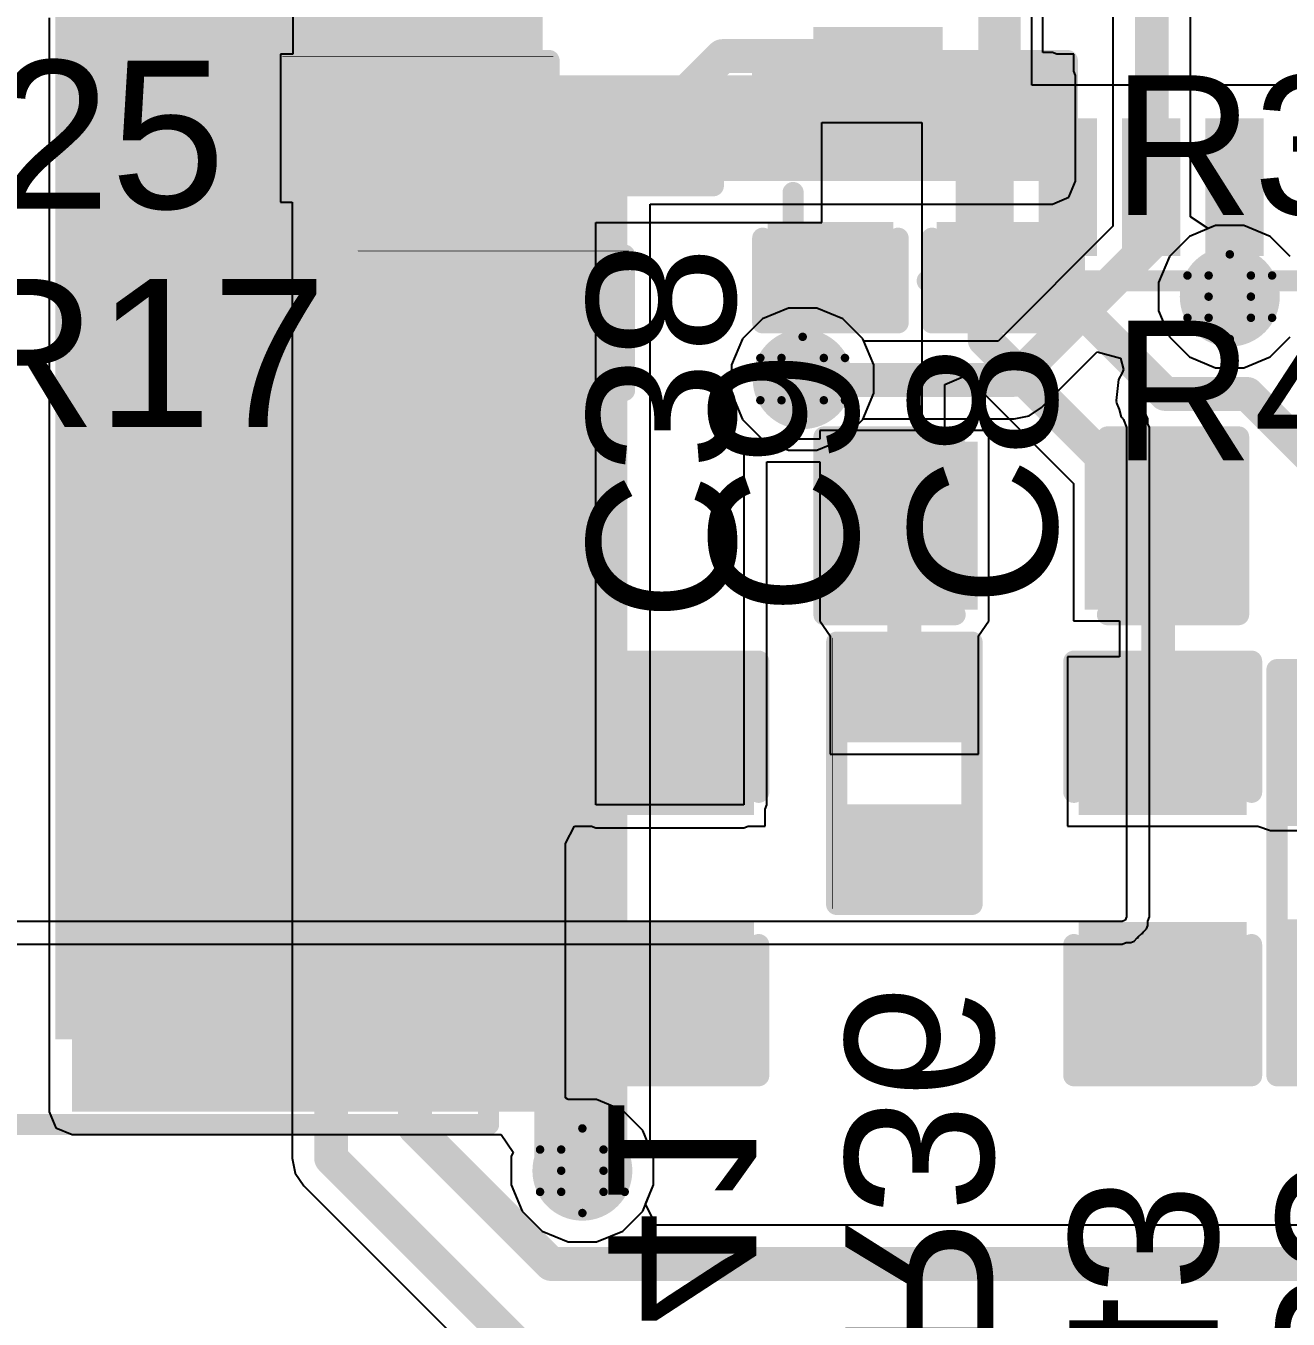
# Model space of a CAD drawing. Header units: inches. Extents: x -4 to 389, y 0 to 108.
# Drawn here: x 13.64 to 21.21, y 8.84 to 16.6 of the extents above; entities that cross this region are included whole.
import ezdxf

# ---------------------------------------------------------------- set-up
doc = ezdxf.new("R2010")
doc.units = ezdxf.units.IN
for name, color, linetype in [('Bottom Layer', 5, 'Continuous'), ('Bottom Overlay', 54, 'Continuous'), ('Bottom Paste', 16, 'Continuous'), ('Bottom Solder', 6, 'Continuous'), ('Drill Drawing', 1, 'Continuous'), ('Signal_1', 16, 'Continuous'), ('Signal_2', 76, 'Continuous'), ('Top Layer', 1, 'Continuous'), ('Top Overlay', 2, 'Continuous'), ('Top Paste', 8, 'Continuous'), ('Top Solder', 216, 'Continuous'), ('Via Holes', 16, 'Continuous')]:
    doc.layers.add(name, color=color, linetype=linetype)
doc.styles.add('Arial', font='', dxfattribs={"height": 0.2})
doc.styles.get('Arial').set_extended_font_data('Arial')

msp = doc.modelspace()

# ---------------------------------------------------------------- hatches: boundary and pattern name
at = {"layer": 'Bottom Layer'}
for points in [[(13.9138, 10.0838), (16.7386, 10.0838), (16.7386, 17.32), (13.9138, 17.32)], [(13.9138, 17.32), (16.4138, 17.32), (16.4138, 10.62), (13.9138, 10.62)], [(19.0893, 16.5477), (19.0893, 16.2977), (18.4143, 16.2977), (18.4143, 16.5477)], [(17.6741, 15.7328), (17.0391, 15.7328), (17.0391, 16.19), (17.6741, 16.19)], [(20.0168, 15.9978), (20.0168, 15.2728), (19.7668, 15.2728), (19.7668, 15.9978)], [(20.5169, 15.9978), (20.5169, 15.2728), (20.2669, 15.2728), (20.2669, 15.9978)], [(21.0168, 15.9978), (21.0168, 15.2728), (20.7668, 15.2728), (20.7668, 15.9978)], [(19.5169, 15.8728), (19.5169, 15.2728), (19.2669, 15.2728), (19.2669, 15.8728)], [(18.5288, 13.1575), (18.5288, 14.0465), (19.2908, 14.0465), (19.2908, 13.1575)], [(20.0528, 13.1575), (20.0528, 14.0465), (20.8148, 14.0465), (20.8148, 13.1575)], [(18.5923, 12.8146), (19.2273, 12.8146), (19.2273, 12.3574), (18.5923, 12.3574)], [(17.0574, 12.6876), (17.9464, 12.6876), (17.9464, 11.9256), (17.0574, 11.9256)], [(20.9055, 11.9256), (20.0165, 11.9256), (20.0165, 12.6876), (20.9055, 12.6876)], [(18.5923, 11.8748), (19.2273, 11.8748), (19.2273, 11.4176), (18.5923, 11.4176)], [(17.0574, 11.1636), (17.9464, 11.1636), (17.9464, 10.4016), (17.0574, 10.4016)], [(20.9055, 10.4016), (20.0165, 10.4016), (20.0165, 11.1636), (20.9055, 11.1636)]]:
    msp.add_hatch(color=5, dxfattribs=at).paths.add_polyline_path(points)
h = msp.add_hatch(color=5, dxfattribs=at)
edge = h.paths.add_edge_path()
edge.add_arc((20.8633, 14.978), 0.3, 0, 360)
h = msp.add_hatch(color=5, dxfattribs=at)
edge = h.paths.add_edge_path()
edge.add_arc((18.2993, 14.4828), 0.3, 0, 360)
h = msp.add_hatch(color=5, dxfattribs=at)
edge = h.paths.add_edge_path()
edge.add_arc((16.9769, 9.7295), 0.3, 0, 360)
at = {"layer": 'Bottom Paste'}
for points in [[(13.9138, 17.32), (16.4138, 17.32), (16.4138, 10.62), (13.9138, 10.62)], [(19.0893, 16.5477), (19.0893, 16.2977), (18.4143, 16.2977), (18.4143, 16.5477)], [(17.6741, 15.7328), (17.0391, 15.7328), (17.0391, 16.19), (17.6741, 16.19)], [(20.0168, 15.9978), (20.0168, 15.2728), (19.7668, 15.2728), (19.7668, 15.9978)], [(20.5169, 15.9978), (20.5169, 15.2728), (20.2669, 15.2728), (20.2669, 15.9978)], [(21.0168, 15.9978), (21.0168, 15.2728), (20.7668, 15.2728), (20.7668, 15.9978)], [(19.5169, 15.8728), (19.5169, 15.2728), (19.2669, 15.2728), (19.2669, 15.8728)], [(18.5288, 13.1575), (18.5288, 14.0465), (19.2908, 14.0465), (19.2908, 13.1575)], [(20.0528, 13.1575), (20.0528, 14.0465), (20.8148, 14.0465), (20.8148, 13.1575)], [(18.5923, 12.8146), (19.2273, 12.8146), (19.2273, 12.3574), (18.5923, 12.3574)], [(17.0574, 12.6876), (17.9464, 12.6876), (17.9464, 11.9256), (17.0574, 11.9256)], [(20.9055, 11.9256), (20.0165, 11.9256), (20.0165, 12.6876), (20.9055, 12.6876)], [(18.5923, 11.8748), (19.2273, 11.8748), (19.2273, 11.4176), (18.5923, 11.4176)], [(17.0574, 11.1636), (17.9464, 11.1636), (17.9464, 10.4016), (17.0574, 10.4016)], [(20.9055, 10.4016), (20.0165, 10.4016), (20.0165, 11.1636), (20.9055, 11.1636)]]:
    msp.add_hatch(color=16, dxfattribs=at).paths.add_polyline_path(points)
at = {"layer": 'Bottom Solder'}
for points in [[(13.8122, 17.4216), (16.5154, 17.4216), (16.5154, 10.5184), (13.8122, 10.5184)], [(19.1393, 16.5977), (19.1393, 16.2476), (18.3643, 16.2476), (18.3643, 16.5977)], [(17.7341, 15.6728), (16.9791, 15.6728), (16.9791, 16.25), (17.7341, 16.25)], [(20.0668, 16.0478), (20.0668, 15.2228), (19.7168, 15.2228), (19.7168, 16.0478)], [(20.5669, 16.0478), (20.5669, 15.2228), (20.2169, 15.2228), (20.2169, 16.0478)], [(21.0668, 16.0478), (21.0668, 15.2228), (20.7168, 15.2228), (20.7168, 16.0478)], [(19.5669, 15.9228), (19.5669, 15.2228), (19.2169, 15.2228), (19.2169, 15.9228)], [(18.4688, 13.0975), (18.4688, 14.1065), (19.3508, 14.1065), (19.3508, 13.0975)], [(19.9928, 13.0975), (19.9928, 14.1065), (20.8748, 14.1065), (20.8748, 13.0975)], [(18.5373, 12.8696), (19.2823, 12.8696), (19.2823, 12.3024), (18.5373, 12.3024)], [(16.9974, 12.7476), (18.0064, 12.7476), (18.0064, 11.8656), (16.9974, 11.8656)], [(20.9655, 11.8656), (19.9565, 11.8656), (19.9565, 12.7476), (20.9655, 12.7476)], [(22.2263, 11.7986), (21.1341, 11.7986), (21.1341, 12.7638), (22.2263, 12.7638)], [(18.5373, 11.9298), (19.2823, 11.9298), (19.2823, 11.3626), (18.5373, 11.3626)], [(16.9974, 11.2236), (18.0064, 11.2236), (18.0064, 10.3416), (16.9974, 10.3416)], [(20.9655, 10.3416), (19.9565, 10.3416), (19.9565, 11.2236), (20.9655, 11.2236)], [(22.2263, 10.2746), (21.1341, 10.2746), (21.1341, 11.2398), (22.2263, 11.2398)]]:
    msp.add_hatch(color=6, dxfattribs=at).paths.add_polyline_path(points)
at = {"layer": 'Signal_1'}
h = msp.add_hatch(color=16, dxfattribs=at)
edge = h.paths.add_edge_path()
edge.add_arc((20.8633, 14.978), 0.3, 0, 360)
h = msp.add_hatch(color=16, dxfattribs=at)
edge = h.paths.add_edge_path()
edge.add_arc((18.2993, 14.4828), 0.3, 0, 360)
h = msp.add_hatch(color=16, dxfattribs=at)
edge = h.paths.add_edge_path()
edge.add_arc((16.9769, 9.7295), 0.3, 0, 360)
at = {"layer": 'Signal_2'}
h = msp.add_hatch(color=76, dxfattribs=at)
edge = h.paths.add_edge_path()
edge.add_arc((20.8633, 14.978), 0.3, 0, 360)
h = msp.add_hatch(color=76, dxfattribs=at)
edge = h.paths.add_edge_path()
edge.add_arc((18.2993, 14.4828), 0.3, 0, 360)
h = msp.add_hatch(color=76, dxfattribs=at)
edge = h.paths.add_edge_path()
edge.add_arc((16.9769, 9.7295), 0.3, 0, 360)
at = {"layer": 'Top Layer'}
for points in [[(15.748, 16.3068), (15.748, 15.6718), (15.2908, 15.6718), (15.2908, 16.3068)], [(16.2306, 15.6718), (19.7993, 15.6718), (19.7993, 16.3068), (16.2306, 16.3068)], [(16.6878, 16.3068), (16.6878, 15.6718), (16.2306, 15.6718), (16.2306, 16.3068)], [(16.6878, 9.7295), (17.2466, 9.7295), (17.2466, 16.3068), (16.6878, 16.3068)], [(18.1483, 16.3068), (18.7833, 16.3068), (18.7833, 15.8496), (18.1483, 15.8496)], [(19.1643, 16.3068), (19.7993, 16.3068), (19.7993, 15.8496), (19.1643, 15.8496)], [(18.1483, 15.367), (18.7833, 15.367), (18.7833, 14.9098), (18.1483, 14.9098)], [(19.1643, 15.367), (19.7993, 15.367), (19.7993, 14.9098), (19.1643, 14.9098)], [(16.201, 15.1384), (16.201, 14.5034), (15.7438, 14.5034), (15.7438, 15.1384)], [(17.1408, 15.1384), (17.1408, 14.5034), (16.6836, 14.5034), (16.6836, 15.1384)]]:
    msp.add_hatch(color=1, dxfattribs=at).paths.add_polyline_path(points)
h = msp.add_hatch(color=1, dxfattribs=at)
edge = h.paths.add_edge_path()
edge.add_arc((20.8633, 14.978), 0.3, 0, 360)
h = msp.add_hatch(color=1, dxfattribs=at)
edge = h.paths.add_edge_path()
edge.add_arc((18.2993, 14.4828), 0.3, 0, 360)
h = msp.add_hatch(color=1, dxfattribs=at)
edge = h.paths.add_edge_path()
edge.add_arc((16.9769, 9.7295), 0.3, 0, 360)
at = {"layer": 'Top Paste'}
for points in [[(15.748, 16.3068), (15.748, 15.6718), (15.2908, 15.6718), (15.2908, 16.3068)], [(16.6878, 16.3068), (16.6878, 15.6718), (16.2306, 15.6718), (16.2306, 16.3068)], [(18.1483, 16.3068), (18.7833, 16.3068), (18.7833, 15.8496), (18.1483, 15.8496)], [(19.1643, 16.3068), (19.7993, 16.3068), (19.7993, 15.8496), (19.1643, 15.8496)], [(18.1483, 15.367), (18.7833, 15.367), (18.7833, 14.9098), (18.1483, 14.9098)], [(19.1643, 15.367), (19.7993, 15.367), (19.7993, 14.9098), (19.1643, 14.9098)], [(16.201, 15.1384), (16.201, 14.5034), (15.7438, 14.5034), (15.7438, 15.1384)], [(17.1408, 15.1384), (17.1408, 14.5034), (16.6836, 14.5034), (16.6836, 15.1384)]]:
    msp.add_hatch(color=8, dxfattribs=at).paths.add_polyline_path(points)
at = {"layer": 'Top Solder'}
for points in [[(15.803, 16.3618), (15.803, 15.6168), (15.2358, 15.6168), (15.2358, 16.3618)], [(16.7428, 16.3618), (16.7428, 15.6168), (16.1756, 15.6168), (16.1756, 16.3618)], [(18.0883, 16.3668), (18.8433, 16.3668), (18.8433, 15.7896), (18.0883, 15.7896)], [(19.1043, 16.3668), (19.8593, 16.3668), (19.8593, 15.7896), (19.1043, 15.7896)], [(18.0883, 15.427), (18.8433, 15.427), (18.8433, 14.8498), (18.0883, 14.8498)], [(19.1043, 15.427), (19.8593, 15.427), (19.8593, 14.8498), (19.1043, 14.8498)], [(16.256, 15.1934), (16.256, 14.4484), (15.6888, 14.4484), (15.6888, 15.1934)], [(17.1958, 15.1934), (17.1958, 14.4484), (16.6286, 14.4484), (16.6286, 15.1934)]]:
    msp.add_hatch(color=216, dxfattribs=at).paths.add_polyline_path(points)
at = {"layer": 'Via Holes'}
h = msp.add_hatch(color=7, dxfattribs=at)
edge = h.paths.add_edge_path()
edge.add_arc((20.8633, 14.978), 0.15, 0, 360)
h = msp.add_hatch(color=7, dxfattribs=at)
edge = h.paths.add_edge_path()
edge.add_arc((18.2993, 14.4828), 0.15, 0, 360)
h = msp.add_hatch(color=7, dxfattribs=at)
edge = h.paths.add_edge_path()
edge.add_arc((16.9769, 9.7295), 0.15, 0, 360)

# ---------------------------------------------------------------- linework, layer by layer
at = {"layer": 'Bottom Layer'}
for p, q in [((19.6744, 16.2479), (19.6744, 17.1582)), ((13.7763, 16.6521), (13.7763, 10.0838)), ((21.7692, 16.2479), (19.6744, 16.2479)), ((18.4143, 15.4228), (18.4143, 16.0228)), ((18.4143, 16.0228), (19.0143, 16.0228)), ((19.0143, 16.0228), (19.0143, 14.1735)), ((17.0574, 11.9256), (17.0574, 15.4228)), ((17.0574, 15.4228), (18.4143, 15.4228)), ((19.1518, 14.451), (19.2788, 14.5036)), ((19.1518, 14.1735), (19.1518, 14.451)), ((19.2788, 14.5036), (19.9258, 13.8566)), ((19.0143, 14.1735), (18.4018, 14.1735)), ((18.4018, 14.1735), (18.4018, 14.1227)), ((19.4178, 14.1735), (19.1518, 14.1735)), ((19.4178, 13.0305), (19.4178, 14.1735)), ((18.4018, 14.1227), (17.9464, 14.1227)), ((17.9464, 14.1227), (17.9464, 11.9256)), ((18.0838, 11.9256), (18.0838, 13.9852)), ((18.0838, 13.9852), (18.4018, 13.9852)), ((18.4018, 13.9852), (18.4018, 13.0305)), ((19.9258, 13.8566), (19.9258, 13.0305)), ((18.4018, 13.0305), (18.4018, 13.0305)), ((18.4018, 13.0305), (18.4653, 12.9416)), ((19.3543, 12.9416), (19.4178, 13.0305)), ((19.4178, 13.0305), (19.4178, 13.0305)), ((19.9258, 13.0305), (20.2007, 13.0305)), ((20.2007, 13.0305), (20.2007, 12.8146)), ((18.4653, 12.9416), (18.4653, 12.2304)), ((19.3543, 12.2304), (19.3543, 12.9416)), ((20.2007, 12.8146), (19.8895, 12.8146)), ((19.8895, 12.8146), (19.8895, 11.7986)), ((18.4653, 12.2304), (19.3543, 12.2304)), ((17.9464, 11.9256), (17.0574, 11.9256)), ((18.0734, 11.9003), (18.0838, 11.9256)), ((18.0734, 11.7986), (18.0734, 11.9003)), ((16.8761, 11.6941), (16.9304, 11.7986)), ((16.9304, 11.7986), (17.0321, 11.7986)), ((17.0321, 11.7986), (17.0574, 11.7881)), ((17.0574, 11.7881), (17.9464, 11.7881)), ((17.9464, 11.7881), (17.9716, 11.7986)), ((17.9716, 11.7986), (18.0734, 11.7986)), ((19.8895, 11.7986), (21.0325, 11.7986)), ((21.0325, 11.7986), (21.0325, 11.7986)), ((21.0325, 11.7986), (21.1087, 11.7732)), ((21.1087, 11.7732), (21.1087, 11.7732)), ((21.1087, 11.7732), (21.149, 11.7732)), ((21.149, 11.7732), (22.2517, 11.7732)), ((16.8761, 10.1671), (16.8761, 11.6941)), ((16.8919, 10.1565), (16.8761, 10.1671)), ((17.0618, 10.1565), (16.8919, 10.1565)), ((17.2188, 10.0915), (17.0618, 10.1565)), ((13.7763, 10.0838), (13.8166, 9.9866)), ((17.3389, 9.9713), (17.2188, 10.0915)), ((13.8166, 9.9866), (13.9138, 9.9463)), ((13.9138, 9.9463), (16.4902, 9.9463)), ((16.4902, 9.9463), (16.5608, 9.8407)), ((17.4039, 9.8144), (17.3389, 9.9713)), ((16.5608, 9.8407), (16.5499, 9.8144)), ((16.5499, 9.8144), (16.5499, 9.6445)), ((17.4039, 9.6445), (17.4039, 9.8144)), ((16.5499, 9.6445), (16.6149, 9.4876)), ((17.3389, 9.4876), (17.4039, 9.6445)), ((16.6149, 9.4876), (16.735, 9.3675)), ((17.2188, 9.3675), (17.3389, 9.4876)), ((16.735, 9.3675), (16.8919, 9.3025)), ((17.0618, 9.3025), (17.2188, 9.3675)), ((16.8919, 9.3025), (17.0618, 9.3025))]:
    msp.add_line(p, q, dxfattribs=at)
at = {"layer": 'Bottom Layer', "const_width": 0.2032}
for points in [[(17.3566, 15.9614), (17.8179, 16.4227)], [(17.8179, 16.4227), (18.7518, 16.4227)], [(19.8918, 14.978), (19.8918, 15.6353)], [(20.8775, 15.621), (20.8918, 15.6353)], [(20.8775, 14.9922), (20.8775, 15.621)], [(19.3919, 14.7201), (19.3919, 15.5728)], [(19.8918, 14.978), (20.4762, 14.3936)], [(20.8633, 14.978), (20.8775, 14.9922)], [(19.3919, 14.7201), (20.4338, 13.6782)], [(20.4762, 14.3936), (20.9683, 14.3936)], [(20.9683, 14.3936), (21.6802, 13.6817)], [(18.9098, 12.586), (18.9098, 13.602)], [(20.4338, 12.3338), (20.4338, 13.602)], [(20.4338, 12.3338), (20.461, 12.3066)]]:
    msp.add_lwpolyline(points, dxfattribs=at)
at = {"layer": 'Bottom Layer', "const_width": 0.1016}
for points in [[(17.7671, 16.4227, 1), (17.8687, 16.4227, 1)], [(17.7671, 16.4227, 1), (17.8687, 16.4227, 1)], [(18.701, 16.4227, 1), (18.8026, 16.4227, 1)], [(17.3058, 15.9614, 1), (17.4074, 15.9614, 1)], [(19.841, 15.6353, 1), (19.9426, 15.6353, 1)], [(20.8267, 15.621, 1), (20.9283, 15.621, 1)], [(20.8267, 15.621, 1), (20.9283, 15.621, 1)], [(20.841, 15.6353, 1), (20.9426, 15.6353, 1)], [(19.3411, 15.5728, 1), (19.4427, 15.5728, 1)], [(19.841, 14.978, 1), (19.9426, 14.978, 1)], [(19.841, 14.978, 1), (19.9426, 14.978, 1)], [(20.8125, 14.978, 1), (20.9141, 14.978, 1)], [(20.8267, 14.9922, 1), (20.9283, 14.9922, 1)], [(20.8267, 14.9922, 1), (20.9283, 14.9922, 1)], [(19.3411, 14.7201, 1), (19.4427, 14.7201, 1)], [(19.3411, 14.7201, 1), (19.4427, 14.7201, 1)], [(20.4254, 14.3936, 1), (20.527, 14.3936, 1)], [(20.4254, 14.3936, 1), (20.527, 14.3936, 1)], [(20.9175, 14.3936, 1), (21.0191, 14.3936, 1)], [(20.9175, 14.3936, 1), (21.0191, 14.3936, 1)], [(20.383, 13.6782, 1), (20.4846, 13.6782, 1)], [(18.859, 13.602, 1), (18.9606, 13.602, 1)], [(20.383, 13.602, 1), (20.4846, 13.602, 1)], [(18.859, 12.586, 1), (18.9606, 12.586, 1)], [(20.383, 12.3338, 1), (20.4846, 12.3338, 1)], [(20.383, 12.3338, 1), (20.4846, 12.3338, 1)], [(20.4102, 12.3066, 1), (20.5118, 12.3066, 1)]]:
    msp.add_lwpolyline(points, format="xyb", close=True, dxfattribs=at)
at = {"layer": 'Bottom Overlay'}
for points, const_width in [([(16.4138, 10.0076), (16.4138, 17.9578)], 0.127), ([(16.9502, 15.6439), (16.9502, 16.1519)], 0.127), ([(17.763, 15.6439), (17.763, 16.1519)], 0.127), ([(16.9502, 15.6439), (17.763, 15.6439)], 0.127), ([(18.2418, 15.0728), (18.2418, 15.6031)], 0.127), ([(18.2418, 15.0728), (18.7565, 15.0728)], 0.127), ([(19.0471, 15.0728), (21.7365, 15.0728)], 0.127), ([(18.4272, 14.1354), (19.2146, 14.1354)], 0.127), ([(18.4272, 13.0686), (18.4272, 14.1354)], 0.127), ([(20.129, 14.1354), (20.9164, 14.1354)], 0.127), ([(20.9164, 13.0686), (20.9164, 14.1354)], 0.127), ([(18.4272, 13.0686), (19.2146, 13.0686)], 0.127), ([(20.129, 13.0686), (20.9164, 13.0686)], 0.127), ([(18.5034, 12.9035), (19.3162, 12.9035)], 0.127), ([(18.5034, 11.3287), (18.5034, 12.9035)], 0.127), ([(18.478, 11.3033), (18.478, 12.9289)], 0.00323), ([(19.3162, 11.3287), (19.3162, 12.9035)], 0.127), ([(16.9685, 12.0018), (16.9685, 12.7892)], 0.127), ([(16.9685, 12.7892), (18.0353, 12.7892)], 0.127), ([(18.0353, 12.0018), (18.0353, 12.7892)], 0.127), ([(19.9276, 12.0018), (19.9276, 12.7892)], 0.127), ([(19.9276, 12.7892), (20.9944, 12.7892)], 0.127), ([(20.9944, 12.0018), (20.9944, 12.7892)], 0.127), ([(21.1468, 12.7384), (22.2136, 12.7384)], 0.127), ([(21.1468, 10.3), (21.1468, 12.7384)], 0.127), ([(18.5034, 11.3287), (19.3162, 11.3287)], 0.127), ([(16.9685, 10.3), (16.9685, 11.0874)], 0.127), ([(18.0353, 10.3), (18.0353, 11.0874)], 0.127), ([(19.9276, 10.3), (19.9276, 11.0874)], 0.127), ([(20.9944, 10.3), (20.9944, 11.0874)], 0.127), ([(16.9685, 10.3), (18.0353, 10.3)], 0.127), ([(19.9276, 10.3), (20.9944, 10.3)], 0.127), ([(21.1468, 10.3), (22.2136, 10.3)], 0.127), ([(8.6022, 10.0076), (16.4138, 10.0076)], 0.127)]:
    msp.add_lwpolyline(points, dxfattribs=dict(at, const_width=const_width))
for points, const_width in [([(16.9184, 16.1519, 1), (16.9819, 16.1519, 1)], 0.0635), ([(17.7312, 16.1519, 1), (17.7947, 16.1519, 1)], 0.0635), ([(16.9184, 15.6439, 1), (16.9819, 15.6439, 1)], 0.0635), ([(16.9184, 15.6439, 1), (16.9819, 15.6439, 1)], 0.0635), ([(17.7312, 15.6439, 1), (17.7947, 15.6439, 1)], 0.0635), ([(17.7312, 15.6439, 1), (17.7947, 15.6439, 1)], 0.0635), ([(18.21, 15.6031, 1), (18.2735, 15.6031, 1)], 0.0635), ([(18.21, 15.0728, 1), (18.2735, 15.0728, 1)], 0.0635), ([(18.21, 15.0728, 1), (18.2735, 15.0728, 1)], 0.0635), ([(18.7248, 15.0728, 1), (18.7883, 15.0728, 1)], 0.0635), ([(19.0153, 15.0728, 1), (19.0788, 15.0728, 1)], 0.0635), ([(18.3954, 14.1354, 1), (18.4589, 14.1354, 1)], 0.0635), ([(18.3954, 14.1354, 1), (18.4589, 14.1354, 1)], 0.0635), ([(19.1828, 14.1354, 1), (19.2463, 14.1354, 1)], 0.0635), ([(20.0972, 14.1354, 1), (20.1607, 14.1354, 1)], 0.0635), ([(20.8846, 14.1354, 1), (20.9481, 14.1354, 1)], 0.0635), ([(20.8846, 14.1354, 1), (20.9481, 14.1354, 1)], 0.0635), ([(18.3954, 13.0686, 1), (18.4589, 13.0686, 1)], 0.0635), ([(18.3954, 13.0686, 1), (18.4589, 13.0686, 1)], 0.0635), ([(19.1828, 13.0686, 1), (19.2463, 13.0686, 1)], 0.0635), ([(20.0972, 13.0686, 1), (20.1607, 13.0686, 1)], 0.0635), ([(20.8846, 13.0686, 1), (20.9481, 13.0686, 1)], 0.0635), ([(20.8846, 13.0686, 1), (20.9481, 13.0686, 1)], 0.0635), ([(18.4716, 12.9035, 1), (18.5351, 12.9035, 1)], 0.0635), ([(18.4716, 12.9035, 1), (18.5351, 12.9035, 1)], 0.0635), ([(18.4772, 12.9289, 1), (18.4788, 12.9289, 1)], 0.00161), ([(19.2844, 12.9035, 1), (19.3479, 12.9035, 1)], 0.0635), ([(19.2844, 12.9035, 1), (19.3479, 12.9035, 1)], 0.0635), ([(16.9367, 12.7892, 1), (17.0002, 12.7892, 1)], 0.0635), ([(16.9367, 12.7892, 1), (17.0002, 12.7892, 1)], 0.0635), ([(18.0035, 12.7892, 1), (18.067, 12.7892, 1)], 0.0635), ([(18.0035, 12.7892, 1), (18.067, 12.7892, 1)], 0.0635), ([(19.8958, 12.7892, 1), (19.9593, 12.7892, 1)], 0.0635), ([(19.8958, 12.7892, 1), (19.9593, 12.7892, 1)], 0.0635), ([(20.9626, 12.7892, 1), (21.0261, 12.7892, 1)], 0.0635), ([(20.9626, 12.7892, 1), (21.0261, 12.7892, 1)], 0.0635), ([(21.115, 12.7384, 1), (21.1785, 12.7384, 1)], 0.0635), ([(21.115, 12.7384, 1), (21.1785, 12.7384, 1)], 0.0635), ([(16.9367, 12.0018, 1), (17.0002, 12.0018, 1)], 0.0635), ([(18.0035, 12.0018, 1), (18.067, 12.0018, 1)], 0.0635), ([(19.8958, 12.0018, 1), (19.9593, 12.0018, 1)], 0.0635), ([(20.9626, 12.0018, 1), (21.0261, 12.0018, 1)], 0.0635), ([(18.4716, 11.3287, 1), (18.5351, 11.3287, 1)], 0.0635), ([(18.4716, 11.3287, 1), (18.5351, 11.3287, 1)], 0.0635), ([(19.2844, 11.3287, 1), (19.3479, 11.3287, 1)], 0.0635), ([(19.2844, 11.3287, 1), (19.3479, 11.3287, 1)], 0.0635), ([(18.4772, 11.3033, 1), (18.4788, 11.3033, 1)], 0.00161), ([(16.9367, 11.0874, 1), (17.0002, 11.0874, 1)], 0.0635), ([(18.0035, 11.0874, 1), (18.067, 11.0874, 1)], 0.0635), ([(19.8958, 11.0874, 1), (19.9593, 11.0874, 1)], 0.0635), ([(20.9626, 11.0874, 1), (21.0261, 11.0874, 1)], 0.0635), ([(16.9367, 10.3, 1), (17.0002, 10.3, 1)], 0.0635), ([(16.9367, 10.3, 1), (17.0002, 10.3, 1)], 0.0635), ([(18.0035, 10.3, 1), (18.067, 10.3, 1)], 0.0635), ([(18.0035, 10.3, 1), (18.067, 10.3, 1)], 0.0635), ([(19.8958, 10.3, 1), (19.9593, 10.3, 1)], 0.0635), ([(19.8958, 10.3, 1), (19.9593, 10.3, 1)], 0.0635), ([(20.9626, 10.3, 1), (21.0261, 10.3, 1)], 0.0635), ([(20.9626, 10.3, 1), (21.0261, 10.3, 1)], 0.0635), ([(21.115, 10.3, 1), (21.1785, 10.3, 1)], 0.0635), ([(21.115, 10.3, 1), (21.1785, 10.3, 1)], 0.0635), ([(16.3821, 10.0076, 1), (16.4456, 10.0076, 1)], 0.0635), ([(16.3821, 10.0076, 1), (16.4456, 10.0076, 1)], 0.0635)]:
    msp.add_lwpolyline(points, format="xyb", close=True, dxfattribs=dict(at, const_width=const_width))
at = {"layer": 'Drill Drawing', "const_width": 0.0508}
for points in [[(20.7363, 15.105), (20.8633, 15.232)], [(20.8633, 15.232), (20.9903, 15.105)], [(20.6093, 15.105), (20.7363, 14.978)], [(20.6093, 15.105), (20.7363, 15.105)], [(20.9903, 15.105), (21.1173, 15.105)], [(20.9903, 14.978), (21.1173, 15.105)], [(20.6093, 14.851), (20.7363, 14.978)], [(20.9903, 14.978), (21.1173, 14.851)], [(20.6093, 14.851), (20.7363, 14.851)], [(20.7363, 14.851), (20.8633, 14.724)], [(20.8633, 14.724), (20.9903, 14.851)], [(20.9903, 14.851), (21.1173, 14.851)], [(18.1723, 14.6098), (18.2993, 14.7368)], [(18.2993, 14.7368), (18.4263, 14.6098)], [(18.0453, 14.6098), (18.1723, 14.4828)], [(18.0453, 14.6098), (18.1723, 14.6098)], [(18.4263, 14.6098), (18.5533, 14.6098)], [(18.4263, 14.4828), (18.5533, 14.6098)], [(18.0453, 14.3558), (18.1723, 14.4828)], [(18.4263, 14.4828), (18.5533, 14.3558)], [(18.0453, 14.3558), (18.1723, 14.3558)], [(18.1723, 14.3558), (18.2993, 14.2288)], [(18.2993, 14.2288), (18.4263, 14.3558)], [(18.4263, 14.3558), (18.5533, 14.3558)], [(16.8499, 9.8565), (16.9769, 9.9835)], [(16.9769, 9.9835), (17.1039, 9.8565)], [(16.7229, 9.8565), (16.8499, 9.7295)], [(16.7229, 9.8565), (16.8499, 9.8565)], [(17.1039, 9.8565), (17.2309, 9.8565)], [(17.1039, 9.7295), (17.2309, 9.8565)], [(16.7229, 9.6025), (16.8499, 9.7295)], [(17.1039, 9.7295), (17.2309, 9.6025)], [(16.7229, 9.6025), (16.8499, 9.6025)], [(16.8499, 9.6025), (16.9769, 9.4755)], [(16.9769, 9.4755), (17.1039, 9.6025)], [(17.1039, 9.6025), (17.2309, 9.6025)]]:
    msp.add_lwpolyline(points, dxfattribs=at)
at = {"layer": 'Drill Drawing', "const_width": 0.0254}
for points in [[(20.8506, 15.232, 1), (20.876, 15.232, 1)], [(20.8506, 15.232, 1), (20.876, 15.232, 1)], [(20.5966, 15.105, 1), (20.622, 15.105, 1)], [(20.5966, 15.105, 1), (20.622, 15.105, 1)], [(20.7236, 15.105, 1), (20.749, 15.105, 1)], [(20.7236, 15.105, 1), (20.749, 15.105, 1)], [(20.9776, 15.105, 1), (21.003, 15.105, 1)], [(20.9776, 15.105, 1), (21.003, 15.105, 1)], [(21.1046, 15.105, 1), (21.13, 15.105, 1)], [(21.1046, 15.105, 1), (21.13, 15.105, 1)], [(20.7236, 14.978, 1), (20.749, 14.978, 1)], [(20.7236, 14.978, 1), (20.749, 14.978, 1)], [(20.9776, 14.978, 1), (21.003, 14.978, 1)], [(20.9776, 14.978, 1), (21.003, 14.978, 1)], [(20.5966, 14.851, 1), (20.622, 14.851, 1)], [(20.5966, 14.851, 1), (20.622, 14.851, 1)], [(20.7236, 14.851, 1), (20.749, 14.851, 1)], [(20.7236, 14.851, 1), (20.749, 14.851, 1)], [(20.9776, 14.851, 1), (21.003, 14.851, 1)], [(20.9776, 14.851, 1), (21.003, 14.851, 1)], [(21.1046, 14.851, 1), (21.13, 14.851, 1)], [(21.1046, 14.851, 1), (21.13, 14.851, 1)], [(18.2866, 14.7368, 1), (18.312, 14.7368, 1)], [(18.2866, 14.7368, 1), (18.312, 14.7368, 1)], [(20.8506, 14.724, 1), (20.876, 14.724, 1)], [(20.8506, 14.724, 1), (20.876, 14.724, 1)], [(18.0326, 14.6098, 1), (18.058, 14.6098, 1)], [(18.0326, 14.6098, 1), (18.058, 14.6098, 1)], [(18.1596, 14.6098, 1), (18.185, 14.6098, 1)], [(18.1596, 14.6098, 1), (18.185, 14.6098, 1)], [(18.4136, 14.6098, 1), (18.439, 14.6098, 1)], [(18.4136, 14.6098, 1), (18.439, 14.6098, 1)], [(18.5406, 14.6098, 1), (18.566, 14.6098, 1)], [(18.5406, 14.6098, 1), (18.566, 14.6098, 1)], [(18.1596, 14.4828, 1), (18.185, 14.4828, 1)], [(18.1596, 14.4828, 1), (18.185, 14.4828, 1)], [(18.4136, 14.4828, 1), (18.439, 14.4828, 1)], [(18.4136, 14.4828, 1), (18.439, 14.4828, 1)], [(18.0326, 14.3558, 1), (18.058, 14.3558, 1)], [(18.0326, 14.3558, 1), (18.058, 14.3558, 1)], [(18.1596, 14.3558, 1), (18.185, 14.3558, 1)], [(18.1596, 14.3558, 1), (18.185, 14.3558, 1)], [(18.4136, 14.3558, 1), (18.439, 14.3558, 1)], [(18.4136, 14.3558, 1), (18.439, 14.3558, 1)], [(18.5406, 14.3558, 1), (18.566, 14.3558, 1)], [(18.5406, 14.3558, 1), (18.566, 14.3558, 1)], [(18.2866, 14.2288, 1), (18.312, 14.2288, 1)], [(18.2866, 14.2288, 1), (18.312, 14.2288, 1)], [(16.9642, 9.9835, 1), (16.9896, 9.9835, 1)], [(16.9642, 9.9835, 1), (16.9896, 9.9835, 1)], [(16.7102, 9.8565, 1), (16.7356, 9.8565, 1)], [(16.7102, 9.8565, 1), (16.7356, 9.8565, 1)], [(16.8372, 9.8565, 1), (16.8626, 9.8565, 1)], [(16.8372, 9.8565, 1), (16.8626, 9.8565, 1)], [(17.0912, 9.8565, 1), (17.1166, 9.8565, 1)], [(17.0912, 9.8565, 1), (17.1166, 9.8565, 1)], [(17.2182, 9.8565, 1), (17.2436, 9.8565, 1)], [(17.2182, 9.8565, 1), (17.2436, 9.8565, 1)], [(16.8372, 9.7295, 1), (16.8626, 9.7295, 1)], [(16.8372, 9.7295, 1), (16.8626, 9.7295, 1)], [(17.0912, 9.7295, 1), (17.1166, 9.7295, 1)], [(17.0912, 9.7295, 1), (17.1166, 9.7295, 1)], [(16.7102, 9.6025, 1), (16.7356, 9.6025, 1)], [(16.7102, 9.6025, 1), (16.7356, 9.6025, 1)], [(16.8372, 9.6025, 1), (16.8626, 9.6025, 1)], [(16.8372, 9.6025, 1), (16.8626, 9.6025, 1)], [(17.0912, 9.6025, 1), (17.1166, 9.6025, 1)], [(17.0912, 9.6025, 1), (17.1166, 9.6025, 1)], [(17.2182, 9.6025, 1), (17.2436, 9.6025, 1)], [(17.2182, 9.6025, 1), (17.2436, 9.6025, 1)], [(16.9642, 9.4755, 1), (16.9896, 9.4755, 1)], [(16.9642, 9.4755, 1), (16.9896, 9.4755, 1)]]:
    msp.add_lwpolyline(points, format="xyb", close=True, dxfattribs=at)
at = {"layer": 'Signal_1'}
for p, q in [((20.7784, 15.405), (20.6214, 15.34)), ((20.9482, 15.405), (20.7784, 15.405)), ((21.1052, 15.34), (20.9482, 15.405)), ((20.6214, 15.34), (20.5013, 15.2199)), ((21.2253, 15.2199), (21.1052, 15.34)), ((20.5013, 15.2199), (20.4363, 15.0629)), ((20.4363, 15.0629), (20.4363, 14.8931)), ((18.0574, 14.8448), (17.9373, 14.7247)), ((18.2144, 14.9098), (18.0574, 14.8448)), ((18.3842, 14.9098), (18.2144, 14.9098)), ((18.5412, 14.8448), (18.3842, 14.9098)), ((18.6613, 14.7247), (18.5412, 14.8448)), ((20.4363, 14.8931), (20.5013, 14.7361)), ((17.9373, 14.7247), (17.8723, 14.5677)), ((18.7263, 14.5677), (18.6613, 14.7247)), ((20.5013, 14.7361), (20.6214, 14.616)), ((21.1052, 14.616), (21.2253, 14.7361)), ((20.6214, 14.616), (20.7784, 14.551)), ((20.9482, 14.551), (21.1052, 14.616)), ((17.8723, 14.5677), (17.8723, 14.3979)), ((18.7263, 14.3979), (18.7263, 14.5677)), ((20.7784, 14.551), (20.9482, 14.551)), ((17.8723, 14.3979), (17.9373, 14.2409)), ((18.6613, 14.2409), (18.7263, 14.3979)), ((17.9373, 14.2409), (18.0574, 14.1208)), ((18.5412, 14.1208), (18.6613, 14.2409)), ((18.0574, 14.1208), (18.2144, 14.0558)), ((18.3842, 14.0558), (18.5412, 14.1208)), ((18.2144, 14.0558), (18.3842, 14.0558))]:
    msp.add_line(p, q, dxfattribs=at)
at = {"layer": 'Signal_2'}
for p, q in [((20.1622, 25.0181), (20.1622, 15.4009)), ((20.6283, 15.4572), (20.6283, 24.9215)), ((20.7339, 15.3866), (20.6283, 15.4572)), ((20.1622, 15.4009), (19.4724, 14.7111)), ((20.7784, 15.405), (20.7339, 15.3866)), ((20.9482, 15.405), (20.7784, 15.405)), ((21.1052, 15.34), (20.9482, 15.405)), ((21.2253, 15.2199), (21.1052, 15.34)), ((18.0574, 14.8448), (17.9373, 14.7247)), ((18.2144, 14.9098), (18.0574, 14.8448)), ((18.3842, 14.9098), (18.2144, 14.9098)), ((18.5412, 14.8448), (18.3842, 14.9098)), ((18.6613, 14.7247), (18.5412, 14.8448)), ((20.3201, 14.8138), (20.3356, 14.8261)), ((20.3275, 14.676), (20.3201, 14.8138)), ((20.3356, 14.8261), (20.4807, 14.786)), ((20.4807, 14.786), (20.5013, 14.7361)), ((17.9373, 14.7247), (17.8723, 14.5677)), ((18.6669, 14.7111), (18.6613, 14.7247)), ((19.4724, 14.7111), (18.6669, 14.7111)), ((20.5013, 14.7361), (20.6214, 14.616)), ((21.1052, 14.616), (21.2253, 14.7361)), ((19.7337, 14.3132), (20.067, 14.6465)), ((20.067, 14.6465), (20.2081, 14.6079)), ((20.2081, 14.6079), (20.2255, 14.54)), ((20.3299, 14.6573), (20.3275, 14.676)), ((20.3412, 14.6421), (20.3299, 14.6573)), ((20.3587, 14.5742), (20.3412, 14.6421)), ((20.6214, 14.616), (20.7784, 14.551)), ((20.9482, 14.551), (21.1052, 14.616)), ((17.8723, 14.5677), (17.8723, 14.3979)), ((20.2255, 14.54), (20.2173, 14.52)), ((20.3525, 14.531), (20.3587, 14.5742)), ((20.3525, 14.4874), (20.3525, 14.531)), ((20.7784, 14.551), (20.9482, 14.551)), ((20.1953, 14.4796), (20.1822, 14.3549)), ((20.2173, 14.52), (20.1953, 14.4796)), ((20.3292, 14.438), (20.338, 14.4544)), ((20.338, 14.4544), (20.3388, 14.462)), ((20.3388, 14.462), (20.3443, 14.4674)), ((20.3443, 14.4674), (20.3525, 14.4874)), ((17.8723, 14.3979), (17.9373, 14.2409)), ((20.3213, 14.3635), (20.3292, 14.438)), ((19.6581, 14.2627), (19.7337, 14.3132)), ((20.1838, 14.3495), (20.1815, 14.3442)), ((20.1815, 14.3442), (20.1985, 14.2997)), ((20.1822, 14.3549), (20.1838, 14.3495)), ((20.1985, 14.2997), (20.2121, 14.254)), ((20.3269, 14.3489), (20.3213, 14.3635)), ((20.3268, 14.3432), (20.3269, 14.3489)), ((20.3303, 14.3387), (20.3268, 14.3432)), ((20.34, 14.3063), (20.3303, 14.3387)), ((20.3454, 14.3005), (20.34, 14.3063)), ((20.3475, 14.2952), (20.3454, 14.3005)), ((20.3475, 14.2951), (20.3475, 14.2952)), ((20.3534, 14.2889), (20.3475, 14.2951)), ((20.3618, 14.2669), (20.3534, 14.2889)), ((17.9373, 14.2409), (18.0574, 14.1208)), ((18.5412, 14.1208), (18.6613, 14.2409)), ((18.6613, 14.2409), (18.663, 14.2449)), ((18.663, 14.2449), (19.5689, 14.2449)), ((19.5689, 14.2449), (19.6581, 14.2627)), ((20.2121, 14.254), (20.2171, 14.2513)), ((20.2171, 14.2513), (20.2191, 14.246)), ((20.2191, 14.246), (20.225, 14.2398)), ((20.225, 14.2398), (20.2334, 14.2178)), ((20.2334, 14.2178), (20.2348, 14.2163)), ((20.2348, 14.2163), (20.2348, 14.2143)), ((20.2348, 14.2143), (20.2438, 14.1926)), ((20.3708, 14.2452), (20.3618, 14.2669)), ((20.3708, 14.2198), (20.3708, 14.2452)), ((20.3723, 14.2163), (20.3708, 14.2198)), ((20.3723, 14.2143), (20.3723, 14.2163)), ((20.3813, 14.1926), (20.3723, 14.2143)), ((20.2438, 14.1926), (20.2438, 11.2541)), ((20.3813, 11.2541), (20.3813, 14.1926)), ((18.0574, 14.1208), (18.2144, 14.0558)), ((18.3842, 14.0558), (18.5412, 14.1208)), ((18.2144, 14.0558), (18.3842, 14.0558)), ((20.2165, 11.2268), (0.3575, 11.2268)), ((20.2358, 11.2348), (20.2165, 11.2268)), ((20.2438, 11.2541), (20.2358, 11.2348)), ((20.3628, 11.1822), (20.3708, 11.2015)), ((20.3708, 11.2289), (20.3813, 11.2541)), ((20.3708, 11.2015), (20.3708, 11.2289)), ((20.2691, 11.0998), (20.2884, 11.1078)), ((20.2884, 11.1078), (20.3077, 11.1271)), ((20.2884, 11.1078), (20.2884, 11.1078)), ((20.2884, 11.1078), (20.2884, 11.1078)), ((20.3077, 11.1271), (20.3137, 11.1296)), ((20.3137, 11.1296), (20.3161, 11.1355)), ((20.3161, 11.1355), (20.3351, 11.1545)), ((20.3351, 11.1545), (20.341, 11.1569)), ((20.341, 11.1569), (20.3435, 11.1629)), ((20.3435, 11.1629), (20.3628, 11.1822)), ((20.3628, 11.1822), (20.3628, 11.1822)), ((20.3628, 11.1822), (20.3628, 11.1822)), ((2.0862, 11.0893), (20.2165, 11.0893)), ((20.2165, 11.0893), (20.2417, 11.0998)), ((20.2417, 11.0998), (20.2691, 11.0998))]:
    msp.add_line(p, q, dxfattribs=at)
at = {"layer": 'Signal_2', "const_width": 0.2032}
for points in [[(20.3953, 15.3043), (20.3953, 25.0181)], [(19.5689, 14.478), (20.3953, 15.3043)], [(18.2993, 14.4828), (18.3041, 14.478)], [(18.3041, 14.478), (18.6944, 14.478)], [(18.6944, 14.478), (19.5689, 14.478)]]:
    msp.add_lwpolyline(points, dxfattribs=at)
at = {"layer": 'Signal_2', "const_width": 0.1016}
for points in [[(20.3445, 15.3043, 1), (20.4461, 15.3043, 1)], [(20.3445, 15.3043, 1), (20.4461, 15.3043, 1)], [(18.2485, 14.4828, 1), (18.3501, 14.4828, 1)], [(18.2533, 14.478, 1), (18.3549, 14.478, 1)], [(18.2533, 14.478, 1), (18.3549, 14.478, 1)], [(18.6436, 14.478, 1), (18.7452, 14.478, 1)], [(18.6436, 14.478, 1), (18.7452, 14.478, 1)], [(19.5181, 14.478, 1), (19.6197, 14.478, 1)], [(19.5181, 14.478, 1), (19.6197, 14.478, 1)]]:
    msp.add_lwpolyline(points, format="xyb", close=True, dxfattribs=at)
at = {"layer": 'Top Layer'}
for p, q in [((15.2393, 16.7468), (15.2393, 16.4338)), ((19.7408, 16.4443), (19.7408, 16.7468)), ((15.2393, 16.4338), (15.1638, 16.4338)), ((15.1638, 16.4338), (15.1638, 15.5448)), ((19.7993, 16.4443), (19.7408, 16.4443)), ((19.8246, 16.4338), (19.7993, 16.4443)), ((19.9263, 16.4338), (19.8246, 16.4338)), ((19.9263, 16.3321), (19.9263, 16.4338)), ((19.9368, 16.3068), (19.9263, 16.3321)), ((19.9368, 15.6718), (19.9368, 16.3068)), ((19.8965, 15.5746), (19.9368, 15.6718)), ((15.1638, 15.5448), (15.2355, 15.5448)), ((15.2355, 15.5448), (15.2355, 9.8044)), ((17.3841, 9.8622), (17.3841, 15.5343)), ((17.3841, 15.5343), (19.7993, 15.5343)), ((19.7993, 15.5343), (19.8965, 15.5746)), ((18.0574, 14.8448), (17.9373, 14.7247)), ((18.2144, 14.9098), (18.0574, 14.8448)), ((18.3842, 14.9098), (18.2144, 14.9098)), ((18.5412, 14.8448), (18.3842, 14.9098)), ((18.6613, 14.7247), (18.5412, 14.8448)), ((17.9373, 14.7247), (17.8723, 14.5677)), ((18.7263, 14.5677), (18.6613, 14.7247)), ((17.8723, 14.5677), (17.8723, 14.3979)), ((18.7263, 14.3979), (18.7263, 14.5677)), ((17.8723, 14.3979), (17.9373, 14.2409)), ((18.6613, 14.2409), (18.7263, 14.3979)), ((17.9373, 14.2409), (18.0574, 14.1208)), ((18.5412, 14.1208), (18.6613, 14.2409)), ((18.0574, 14.1208), (18.2144, 14.0558)), ((18.3842, 14.0558), (18.5412, 14.1208)), ((18.2144, 14.0558), (18.3842, 14.0558)), ((15.2355, 9.8044), (15.2533, 9.7152)), ((17.4039, 9.8144), (17.3841, 9.8622)), ((17.4039, 9.6445), (17.4039, 9.8144)), ((15.2533, 9.7152), (15.3038, 9.6396)), ((15.3038, 9.6396), (16.8278, 8.1156)), ((17.3562, 9.5295), (17.4039, 9.6445)), ((17.4197, 9.4025), (17.3562, 9.5295)), ((29.7334, 9.4025), (17.4197, 9.4025))]:
    msp.add_line(p, q, dxfattribs=at)
for points, const_width in [([(15.4724, 16.3614), (15.4724, 17.6238)], 0.2032), ([(15.9724, 14.8209), (15.9724, 17.6238)], 0.2032), ([(19.4818, 16.0782), (19.4818, 17.6332)], 0.254), ([(15.4686, 15.9893), (15.4686, 16.3576)], 0.2032), ([(15.4686, 9.8044), (15.4686, 15.9893)], 0.2032), ([(15.9724, 9.9864), (15.9724, 14.8209)], 0.2032), ([(15.9724, 9.9864), (16.7894, 9.1694)], 0.2032), ([(15.4686, 9.8044), (16.9926, 8.2804)], 0.2032), ([(16.7894, 9.1694), (30.099, 9.1694)], 0.2032)]:
    msp.add_lwpolyline(points, dxfattribs=dict(at, const_width=const_width))
for points, const_width in [([(15.4178, 16.3576, 1), (15.5194, 16.3576, 1)], 0.1016), ([(15.4216, 16.3614, 1), (15.5232, 16.3614, 1)], 0.1016), ([(19.4183, 16.0782, 1), (19.5453, 16.0782, 1)], 0.127), ([(15.4178, 15.9893, 1), (15.5194, 15.9893, 1)], 0.1016), ([(15.4178, 15.9893, 1), (15.5194, 15.9893, 1)], 0.1016), ([(15.9216, 14.8209, 1), (16.0232, 14.8209, 1)], 0.1016), ([(15.9216, 14.8209, 1), (16.0232, 14.8209, 1)], 0.1016), ([(15.9216, 9.9864, 1), (16.0232, 9.9864, 1)], 0.1016), ([(15.9216, 9.9864, 1), (16.0232, 9.9864, 1)], 0.1016), ([(15.4178, 9.8044, 1), (15.5194, 9.8044, 1)], 0.1016), ([(15.4178, 9.8044, 1), (15.5194, 9.8044, 1)], 0.1016), ([(16.7386, 9.1694, 1), (16.8402, 9.1694, 1)], 0.1016), ([(16.7386, 9.1694, 1), (16.8402, 9.1694, 1)], 0.1016)]:
    msp.add_lwpolyline(points, format="xyb", close=True, dxfattribs=dict(at, const_width=const_width))
at = {"layer": 'Top Overlay'}
for points, const_width in [([(15.2019, 16.3957), (16.7767, 16.3957)], 0.127), ([(15.2019, 15.5829), (15.2019, 16.3957)], 0.127), ([(15.1765, 16.4211), (16.8021, 16.4211)], 0.00323), ([(16.7767, 15.5829), (16.7767, 16.3957)], 0.127), ([(18.0594, 16.3957), (18.8722, 16.3957)], 0.127), ([(18.0594, 15.8877), (18.0594, 16.3957)], 0.127), ([(18.8722, 15.8877), (18.8722, 16.3957)], 0.127), ([(19.0754, 15.8877), (19.0754, 16.3957)], 0.127), ([(19.0754, 16.3957), (19.8882, 16.3957)], 0.127), ([(19.8882, 15.8877), (19.8882, 16.3957)], 0.127), ([(15.2019, 15.5829), (16.7767, 15.5829)], 0.127), ([(18.0594, 14.8209), (18.0594, 15.3289)], 0.127), ([(18.8722, 14.8209), (18.8722, 15.3289)], 0.127), ([(19.0754, 14.8209), (19.0754, 15.3289)], 0.127), ([(19.8882, 14.8209), (19.8882, 15.3289)], 0.127), ([(15.6549, 15.2273), (17.2297, 15.2273)], 0.127), ([(15.6549, 14.4145), (15.6549, 15.2273)], 0.127), ([(15.6295, 15.2527), (17.2551, 15.2527)], 0.00323), ([(17.2297, 14.4145), (17.2297, 15.2273)], 0.127), ([(18.0594, 14.8209), (18.8722, 14.8209)], 0.127), ([(19.0754, 14.8209), (19.8882, 14.8209)], 0.127), ([(15.6549, 14.4145), (17.2297, 14.4145)], 0.127)]:
    msp.add_lwpolyline(points, dxfattribs=dict(at, const_width=const_width))
for points, const_width in [([(15.1701, 16.3957, 1), (15.2337, 16.3957, 1)], 0.0635), ([(15.1701, 16.3957, 1), (15.2337, 16.3957, 1)], 0.0635), ([(15.1757, 16.4211, 1), (15.1773, 16.4211, 1)], 0.00161), ([(16.7449, 16.3957, 1), (16.8085, 16.3957, 1)], 0.0635), ([(16.7449, 16.3957, 1), (16.8085, 16.3957, 1)], 0.0635), ([(16.8013, 16.4211, 1), (16.8029, 16.4211, 1)], 0.00161), ([(18.0277, 16.3957, 1), (18.0912, 16.3957, 1)], 0.0635), ([(18.0277, 16.3957, 1), (18.0912, 16.3957, 1)], 0.0635), ([(18.8405, 16.3957, 1), (18.904, 16.3957, 1)], 0.0635), ([(18.8405, 16.3957, 1), (18.904, 16.3957, 1)], 0.0635), ([(19.0437, 16.3957, 1), (19.1072, 16.3957, 1)], 0.0635), ([(19.0437, 16.3957, 1), (19.1072, 16.3957, 1)], 0.0635), ([(19.8565, 16.3957, 1), (19.92, 16.3957, 1)], 0.0635), ([(19.8565, 16.3957, 1), (19.92, 16.3957, 1)], 0.0635), ([(18.0277, 15.8877, 1), (18.0912, 15.8877, 1)], 0.0635), ([(18.8405, 15.8877, 1), (18.904, 15.8877, 1)], 0.0635), ([(19.0437, 15.8877, 1), (19.1072, 15.8877, 1)], 0.0635), ([(19.8565, 15.8877, 1), (19.92, 15.8877, 1)], 0.0635), ([(15.1701, 15.5829, 1), (15.2337, 15.5829, 1)], 0.0635), ([(15.1701, 15.5829, 1), (15.2337, 15.5829, 1)], 0.0635), ([(16.7449, 15.5829, 1), (16.8085, 15.5829, 1)], 0.0635), ([(16.7449, 15.5829, 1), (16.8085, 15.5829, 1)], 0.0635), ([(18.0277, 15.3289, 1), (18.0912, 15.3289, 1)], 0.0635), ([(18.8405, 15.3289, 1), (18.904, 15.3289, 1)], 0.0635), ([(19.0437, 15.3289, 1), (19.1072, 15.3289, 1)], 0.0635), ([(19.8565, 15.3289, 1), (19.92, 15.3289, 1)], 0.0635), ([(15.6232, 15.2273, 1), (15.6867, 15.2273, 1)], 0.0635), ([(15.6232, 15.2273, 1), (15.6867, 15.2273, 1)], 0.0635), ([(15.6287, 15.2527, 1), (15.6303, 15.2527, 1)], 0.00161), ([(17.198, 15.2273, 1), (17.2615, 15.2273, 1)], 0.0635), ([(17.198, 15.2273, 1), (17.2615, 15.2273, 1)], 0.0635), ([(17.2543, 15.2527, 1), (17.2559, 15.2527, 1)], 0.00161), ([(18.0277, 14.8209, 1), (18.0912, 14.8209, 1)], 0.0635), ([(18.0277, 14.8209, 1), (18.0912, 14.8209, 1)], 0.0635), ([(18.8405, 14.8209, 1), (18.904, 14.8209, 1)], 0.0635), ([(18.8405, 14.8209, 1), (18.904, 14.8209, 1)], 0.0635), ([(19.0437, 14.8209, 1), (19.1072, 14.8209, 1)], 0.0635), ([(19.0437, 14.8209, 1), (19.1072, 14.8209, 1)], 0.0635), ([(19.8565, 14.8209, 1), (19.92, 14.8209, 1)], 0.0635), ([(19.8565, 14.8209, 1), (19.92, 14.8209, 1)], 0.0635), ([(15.6232, 14.4145, 1), (15.6867, 14.4145, 1)], 0.0635), ([(15.6232, 14.4145, 1), (15.6867, 14.4145, 1)], 0.0635), ([(17.198, 14.4145, 1), (17.2615, 14.4145, 1)], 0.0635), ([(17.198, 14.4145, 1), (17.2615, 14.4145, 1)], 0.0635)]:
    msp.add_lwpolyline(points, format="xyb", close=True, dxfattribs=dict(at, const_width=const_width))

# ---------------------------------------------------------------- texts
at = {"layer": 'Bottom Overlay', "style": 'Arial', "text_generation_flag": 2}
for s, p in [('C38', (17.0054, 13.0266)), ('R36', (18.5548, 8.5686)), ('C41', (17.1324, 7.904)), ('R35', (21.1456, 7.5272)), ('C43', (19.901, 7.4002))]:
    msp.add_text(s, height=0.889, rotation=270, dxfattribs=at).set_placement(p)
at = {"layer": 'Top Overlay', "style": 'Arial'}
for s, height, p in [('R25', 0.889, (12.5564, 15.5068)), ('R3', 0.8382, (20.1587, 15.4687)), ('R17', 0.889, (13.1639, 14.1954)), ('R4', 0.8382, (20.1587, 13.9955))]:
    msp.add_text(s, height=height, dxfattribs=at).set_placement(p)
for s, p in [('C8', (19.8246, 13.1151)), ('C9', (18.6308, 13.0643))]:
    msp.add_text(s, height=0.889, rotation=90, dxfattribs=at).set_placement(p)

doc.saveas('drawing.dxf')
